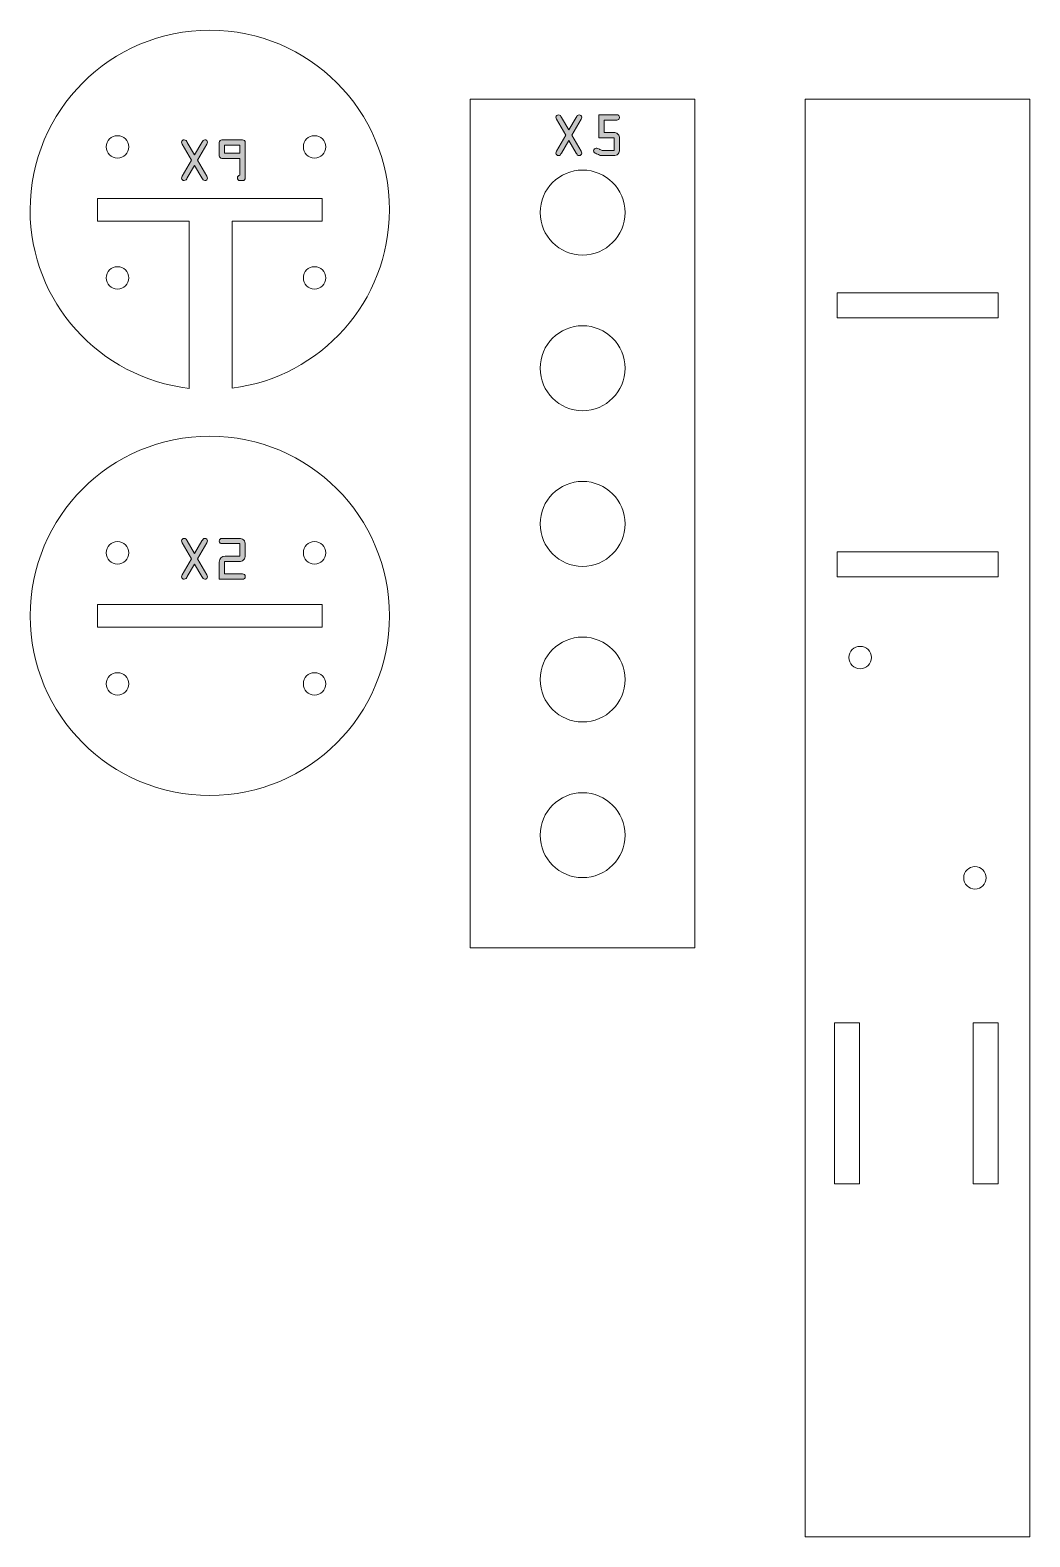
# Model space of a CAD drawing. Header units: inches. Extents: x 0.39 to 5.95, y -8.55 to -0.17.
import ezdxf

# ---------------------------------------------------------------- set-up
doc = ezdxf.new("R2010")
doc.units = ezdxf.units.IN
doc.header["$MEASUREMENT"] = 0
doc.layers.add('Cutting', color=7, linetype='Continuous')
doc.layers.add('Notes', color=7, linetype='Continuous')

# ---------------------------------------------------------------- blocks, each defined once
blk = doc.blocks.new('block 2')
at = {"layer": 'Notes'}
h = blk.add_hatch(color=1, dxfattribs=at)
h.dxf.hatch_style = 2
edge = h.paths.add_edge_path()
edge.add_spline(control_points=[(3.3708, -0.7523), (3.3708, -0.7523), (3.3189, -0.6631), (3.3189, -0.6631), (3.3168, -0.6599), (3.3154, -0.6567), (3.3154, -0.6526), (3.3154, -0.645), (3.3224, -0.6389), (3.3297, -0.6389), (3.3393, -0.6389), (3.3425, -0.6462), (3.3466, -0.6532), (3.3466, -0.6532), (3.3874, -0.7229), (3.3874, -0.7229), (3.3874, -0.7229), (3.4282, -0.6532), (3.4282, -0.6532), (3.4323, -0.6462), (3.4355, -0.6389), (3.4451, -0.6389), (3.4524, -0.6389), (3.4594, -0.645), (3.4594, -0.6526), (3.4594, -0.6567), (3.458, -0.6599), (3.4559, -0.6631), (3.4559, -0.6631), (3.404, -0.7523), (3.404, -0.7523), (3.404, -0.7523), (3.4559, -0.8415), (3.4559, -0.8415), (3.458, -0.8448), (3.4594, -0.848), (3.4594, -0.852), (3.4594, -0.8596), (3.4524, -0.8657), (3.4451, -0.8657), (3.4355, -0.8657), (3.4323, -0.8585), (3.4282, -0.8515), (3.4282, -0.8515), (3.3874, -0.7818), (3.3874, -0.7818), (3.3874, -0.7818), (3.3466, -0.8515), (3.3466, -0.8515), (3.3425, -0.8585), (3.3393, -0.8657), (3.3297, -0.8657), (3.3224, -0.8657), (3.3154, -0.8596), (3.3154, -0.852), (3.3154, -0.848), (3.3168, -0.8448), (3.3189, -0.8415), (3.3189, -0.8415), (3.3708, -0.7523), (3.3708, -0.7523)], knot_values=[0, 0, 0, 0, 1, 1, 1, 2, 2, 2, 3, 3, 3, 4, 4, 4, 5, 5, 5, 6, 6, 6, 7, 7, 7, 8, 8, 8, 9, 9, 9, 10, 10, 10, 11, 11, 11, 12, 12, 12, 13, 13, 13, 14, 14, 14, 15, 15, 15, 16, 16, 16, 17, 17, 17, 18, 18, 18, 19, 19, 19, 20, 20, 20, 20], degree=3, periodic=1)
h = blk.add_hatch(color=1, dxfattribs=at)
h.dxf.hatch_style = 2
edge = h.paths.add_edge_path()
edge.add_spline(control_points=[(3.5834, -0.7377), (3.5834, -0.7377), (3.637, -0.7377), (3.637, -0.7377), (3.6464, -0.7377), (3.6534, -0.7392), (3.6604, -0.7459), (3.6685, -0.7535), (3.6694, -0.7605), (3.6694, -0.7707), (3.6694, -0.7707), (3.6694, -0.8331), (3.6694, -0.8331), (3.6694, -0.8421), (3.6685, -0.8485), (3.6624, -0.8558), (3.6551, -0.8646), (3.6475, -0.8657), (3.637, -0.8657), (3.637, -0.8657), (3.5723, -0.8657), (3.5723, -0.8657), (3.5647, -0.8657), (3.5604, -0.8637), (3.5531, -0.8605), (3.5531, -0.8605), (3.542, -0.8555), (3.542, -0.8555), (3.5341, -0.852), (3.5254, -0.8494), (3.5254, -0.8392), (3.5254, -0.8316), (3.5318, -0.8246), (3.5394, -0.8246), (3.5429, -0.8246), (3.5455, -0.8255), (3.5487, -0.827), (3.5487, -0.827), (3.5574, -0.8308), (3.5574, -0.8308), (3.5615, -0.8325), (3.5682, -0.8366), (3.5729, -0.8366), (3.5729, -0.8366), (3.6403, -0.8366), (3.6403, -0.8366), (3.6403, -0.8366), (3.6403, -0.7669), (3.6403, -0.7669), (3.6403, -0.7669), (3.5542, -0.7669), (3.5542, -0.7669), (3.5542, -0.7669), (3.5542, -0.6389), (3.5542, -0.6389), (3.5542, -0.6389), (3.6548, -0.6389), (3.6548, -0.6389), (3.6624, -0.6389), (3.6694, -0.643), (3.6694, -0.6535), (3.6694, -0.664), (3.6624, -0.668), (3.6548, -0.668), (3.6548, -0.668), (3.5834, -0.668), (3.5834, -0.668), (3.5834, -0.668), (3.5834, -0.7377), (3.5834, -0.7377)], knot_values=[0, 0, 0, 0, 1, 1, 1, 2, 2, 2, 3, 3, 3, 4, 4, 4, 5, 5, 5, 6, 6, 6, 7, 7, 7, 8, 8, 8, 9, 9, 9, 10, 10, 10, 11, 11, 11, 12, 12, 12, 13, 13, 13, 14, 14, 14, 15, 15, 15, 16, 16, 16, 17, 17, 17, 18, 18, 18, 19, 19, 19, 20, 20, 20, 21, 21, 21, 22, 22, 22, 23, 23, 23, 23], degree=3, periodic=1)
at = {"layer": 'Notes', "lineweight": 0}
for points, knots in [([(3.3708, -0.7523), (3.3708, -0.7523), (3.3189, -0.6631), (3.3189, -0.6631), (3.3168, -0.6599), (3.3154, -0.6567), (3.3154, -0.6526), (3.3154, -0.645), (3.3224, -0.6389), (3.3297, -0.6389), (3.3393, -0.6389), (3.3425, -0.6462), (3.3466, -0.6532), (3.3466, -0.6532), (3.3874, -0.7229), (3.3874, -0.7229), (3.3874, -0.7229), (3.4282, -0.6532), (3.4282, -0.6532), (3.4323, -0.6462), (3.4355, -0.6389), (3.4451, -0.6389), (3.4524, -0.6389), (3.4594, -0.645), (3.4594, -0.6526), (3.4594, -0.6567), (3.458, -0.6599), (3.4559, -0.6631), (3.4559, -0.6631), (3.404, -0.7523), (3.404, -0.7523), (3.404, -0.7523), (3.4559, -0.8415), (3.4559, -0.8415), (3.458, -0.8448), (3.4594, -0.848), (3.4594, -0.852), (3.4594, -0.8596), (3.4524, -0.8657), (3.4451, -0.8657), (3.4355, -0.8657), (3.4323, -0.8585), (3.4282, -0.8515), (3.4282, -0.8515), (3.3874, -0.7818), (3.3874, -0.7818), (3.3874, -0.7818), (3.3466, -0.8515), (3.3466, -0.8515), (3.3425, -0.8585), (3.3393, -0.8657), (3.3297, -0.8657), (3.3224, -0.8657), (3.3154, -0.8596), (3.3154, -0.852), (3.3154, -0.848), (3.3168, -0.8448), (3.3189, -0.8415), (3.3189, -0.8415), (3.3708, -0.7523), (3.3708, -0.7523)], [0, 0, 0, 0, 1, 1, 1, 2, 2, 2, 3, 3, 3, 4, 4, 4, 5, 5, 5, 6, 6, 6, 7, 7, 7, 8, 8, 8, 9, 9, 9, 10, 10, 10, 11, 11, 11, 12, 12, 12, 13, 13, 13, 14, 14, 14, 15, 15, 15, 16, 16, 16, 17, 17, 17, 18, 18, 18, 19, 19, 19, 20, 20, 20, 20]), ([(3.5834, -0.7377), (3.5834, -0.7377), (3.637, -0.7377), (3.637, -0.7377), (3.6464, -0.7377), (3.6534, -0.7392), (3.6604, -0.7459), (3.6685, -0.7535), (3.6694, -0.7605), (3.6694, -0.7707), (3.6694, -0.7707), (3.6694, -0.8331), (3.6694, -0.8331), (3.6694, -0.8421), (3.6685, -0.8485), (3.6624, -0.8558), (3.6551, -0.8646), (3.6475, -0.8657), (3.637, -0.8657), (3.637, -0.8657), (3.5723, -0.8657), (3.5723, -0.8657), (3.5647, -0.8657), (3.5604, -0.8637), (3.5531, -0.8605), (3.5531, -0.8605), (3.542, -0.8555), (3.542, -0.8555), (3.5341, -0.852), (3.5254, -0.8494), (3.5254, -0.8392), (3.5254, -0.8316), (3.5318, -0.8246), (3.5394, -0.8246), (3.5429, -0.8246), (3.5455, -0.8255), (3.5487, -0.827), (3.5487, -0.827), (3.5574, -0.8308), (3.5574, -0.8308), (3.5615, -0.8325), (3.5682, -0.8366), (3.5729, -0.8366), (3.5729, -0.8366), (3.6403, -0.8366), (3.6403, -0.8366), (3.6403, -0.8366), (3.6403, -0.7669), (3.6403, -0.7669), (3.6403, -0.7669), (3.5542, -0.7669), (3.5542, -0.7669), (3.5542, -0.7669), (3.5542, -0.6389), (3.5542, -0.6389), (3.5542, -0.6389), (3.6548, -0.6389), (3.6548, -0.6389), (3.6624, -0.6389), (3.6694, -0.643), (3.6694, -0.6535), (3.6694, -0.664), (3.6624, -0.668), (3.6548, -0.668), (3.6548, -0.668), (3.5834, -0.668), (3.5834, -0.668), (3.5834, -0.668), (3.5834, -0.7377), (3.5834, -0.7377)], [0, 0, 0, 0, 1, 1, 1, 2, 2, 2, 3, 3, 3, 4, 4, 4, 5, 5, 5, 6, 6, 6, 7, 7, 7, 8, 8, 8, 9, 9, 9, 10, 10, 10, 11, 11, 11, 12, 12, 12, 13, 13, 13, 14, 14, 14, 15, 15, 15, 16, 16, 16, 17, 17, 17, 18, 18, 18, 19, 19, 19, 20, 20, 20, 21, 21, 21, 22, 22, 22, 23, 23, 23, 23])]:
    blk.add_open_spline(points, degree=3, knots=knots, dxfattribs=at)
blk = doc.blocks.new('block 3')
at = {"layer": 'Notes'}
h = blk.add_hatch(color=1, dxfattribs=at)
h.dxf.hatch_style = 2
edge = h.paths.add_edge_path()
edge.add_spline(control_points=[(1.2874, -0.8912), (1.2874, -0.8912), (1.2355, -0.802), (1.2355, -0.802), (1.2335, -0.7988), (1.232, -0.7955), (1.232, -0.7915), (1.232, -0.7839), (1.239, -0.7778), (1.2463, -0.7778), (1.2559, -0.7778), (1.2591, -0.785), (1.2632, -0.792), (1.2632, -0.792), (1.3041, -0.8617), (1.3041, -0.8617), (1.3041, -0.8617), (1.3449, -0.792), (1.3449, -0.792), (1.349, -0.785), (1.3522, -0.7778), (1.3618, -0.7778), (1.3691, -0.7778), (1.3761, -0.7839), (1.3761, -0.7915), (1.3761, -0.7955), (1.3746, -0.7988), (1.3726, -0.802), (1.3726, -0.802), (1.3207, -0.8912), (1.3207, -0.8912), (1.3207, -0.8912), (1.3726, -0.9804), (1.3726, -0.9804), (1.3746, -0.9836), (1.3761, -0.9868), (1.3761, -0.9909), (1.3761, -0.9985), (1.3691, -1.0046), (1.3618, -1.0046), (1.3522, -1.0046), (1.349, -0.9973), (1.3449, -0.9903), (1.3449, -0.9903), (1.3041, -0.9206), (1.3041, -0.9206), (1.3041, -0.9206), (1.2632, -0.9903), (1.2632, -0.9903), (1.2591, -0.9973), (1.2559, -1.0046), (1.2463, -1.0046), (1.239, -1.0046), (1.232, -0.9985), (1.232, -0.9909), (1.232, -0.9868), (1.2335, -0.9836), (1.2355, -0.9804), (1.2355, -0.9804), (1.2874, -0.8912), (1.2874, -0.8912)], knot_values=[0, 0, 0, 0, 1, 1, 1, 2, 2, 2, 3, 3, 3, 4, 4, 4, 5, 5, 5, 6, 6, 6, 7, 7, 7, 8, 8, 8, 9, 9, 9, 10, 10, 10, 11, 11, 11, 12, 12, 12, 13, 13, 13, 14, 14, 14, 15, 15, 15, 16, 16, 16, 17, 17, 17, 18, 18, 18, 19, 19, 19, 20, 20, 20, 20], degree=3, periodic=1)
h = blk.add_hatch(color=1, dxfattribs=at)
h.dxf.hatch_style = 2
edge = h.paths.add_edge_path()
edge.add_spline(control_points=[(1.5569, -0.8816), (1.5569, -0.8816), (1.4566, -0.8816), (1.4566, -0.8816), (1.4484, -0.8816), (1.442, -0.8746), (1.442, -0.867), (1.442, -0.867), (1.442, -0.7923), (1.442, -0.7923), (1.442, -0.7848), (1.4484, -0.7778), (1.4566, -0.7778), (1.4566, -0.7778), (1.5715, -0.7778), (1.5715, -0.7778), (1.5797, -0.7778), (1.5861, -0.7848), (1.5861, -0.7923), (1.5861, -0.7923), (1.5861, -0.9901), (1.5861, -0.9901), (1.5861, -0.9979), (1.5802, -1.0046), (1.5715, -1.0046), (1.5715, -1.0046), (1.5569, -1.0046), (1.5569, -1.0046), (1.5482, -1.0046), (1.5423, -0.9979), (1.5423, -0.9901), (1.5423, -0.9813), (1.5485, -0.9755), (1.5569, -0.9755), (1.5569, -0.9755), (1.5569, -0.8816), (1.5569, -0.8816)], knot_values=[0, 0, 0, 0, 1, 1, 1, 2, 2, 2, 3, 3, 3, 4, 4, 4, 5, 5, 5, 6, 6, 6, 7, 7, 7, 8, 8, 8, 9, 9, 9, 10, 10, 10, 11, 11, 11, 12, 12, 12, 12], degree=3, periodic=1)
h.paths.add_polyline_path([(1.5569, -0.8524), (1.5569, -0.8069), (1.4712, -0.8069), (1.4712, -0.8524)])
at = {"layer": 'Notes', "lineweight": 0}
blk.add_lwpolyline([(1.5569, -0.8524), (1.5569, -0.8069), (1.4712, -0.8069), (1.4712, -0.8524), (1.5569, -0.8524)], dxfattribs=at)
for points, knots in [([(1.2874, -0.8912), (1.2874, -0.8912), (1.2355, -0.802), (1.2355, -0.802), (1.2335, -0.7988), (1.232, -0.7955), (1.232, -0.7915), (1.232, -0.7839), (1.239, -0.7778), (1.2463, -0.7778), (1.2559, -0.7778), (1.2591, -0.785), (1.2632, -0.792), (1.2632, -0.792), (1.3041, -0.8617), (1.3041, -0.8617), (1.3041, -0.8617), (1.3449, -0.792), (1.3449, -0.792), (1.349, -0.785), (1.3522, -0.7778), (1.3618, -0.7778), (1.3691, -0.7778), (1.3761, -0.7839), (1.3761, -0.7915), (1.3761, -0.7955), (1.3746, -0.7988), (1.3726, -0.802), (1.3726, -0.802), (1.3207, -0.8912), (1.3207, -0.8912), (1.3207, -0.8912), (1.3726, -0.9804), (1.3726, -0.9804), (1.3746, -0.9836), (1.3761, -0.9868), (1.3761, -0.9909), (1.3761, -0.9985), (1.3691, -1.0046), (1.3618, -1.0046), (1.3522, -1.0046), (1.349, -0.9973), (1.3449, -0.9903), (1.3449, -0.9903), (1.3041, -0.9206), (1.3041, -0.9206), (1.3041, -0.9206), (1.2632, -0.9903), (1.2632, -0.9903), (1.2591, -0.9973), (1.2559, -1.0046), (1.2463, -1.0046), (1.239, -1.0046), (1.232, -0.9985), (1.232, -0.9909), (1.232, -0.9868), (1.2335, -0.9836), (1.2355, -0.9804), (1.2355, -0.9804), (1.2874, -0.8912), (1.2874, -0.8912)], [0, 0, 0, 0, 1, 1, 1, 2, 2, 2, 3, 3, 3, 4, 4, 4, 5, 5, 5, 6, 6, 6, 7, 7, 7, 8, 8, 8, 9, 9, 9, 10, 10, 10, 11, 11, 11, 12, 12, 12, 13, 13, 13, 14, 14, 14, 15, 15, 15, 16, 16, 16, 17, 17, 17, 18, 18, 18, 19, 19, 19, 20, 20, 20, 20]), ([(1.5569, -0.8816), (1.5569, -0.8816), (1.4566, -0.8816), (1.4566, -0.8816), (1.4484, -0.8816), (1.442, -0.8746), (1.442, -0.867), (1.442, -0.867), (1.442, -0.7923), (1.442, -0.7923), (1.442, -0.7848), (1.4484, -0.7778), (1.4566, -0.7778), (1.4566, -0.7778), (1.5715, -0.7778), (1.5715, -0.7778), (1.5797, -0.7778), (1.5861, -0.7848), (1.5861, -0.7923), (1.5861, -0.7923), (1.5861, -0.9901), (1.5861, -0.9901), (1.5861, -0.9979), (1.5802, -1.0046), (1.5715, -1.0046), (1.5715, -1.0046), (1.5569, -1.0046), (1.5569, -1.0046), (1.5482, -1.0046), (1.5423, -0.9979), (1.5423, -0.9901), (1.5423, -0.9813), (1.5485, -0.9755), (1.5569, -0.9755), (1.5569, -0.9755), (1.5569, -0.8816), (1.5569, -0.8816)], [0, 0, 0, 0, 1, 1, 1, 2, 2, 2, 3, 3, 3, 4, 4, 4, 5, 5, 5, 6, 6, 6, 7, 7, 7, 8, 8, 8, 9, 9, 9, 10, 10, 10, 11, 11, 11, 12, 12, 12, 12])]:
    blk.add_open_spline(points, degree=3, knots=knots, dxfattribs=at)
blk = doc.blocks.new('block 4')
at = {"layer": 'Notes'}
h = blk.add_hatch(color=1, dxfattribs=at)
h.dxf.hatch_style = 2
edge = h.paths.add_edge_path()
edge.add_spline(control_points=[(1.2874, -3.1094), (1.2874, -3.1094), (1.2355, -3.0201), (1.2355, -3.0201), (1.2335, -3.0169), (1.232, -3.0137), (1.232, -3.0096), (1.232, -3.002), (1.239, -2.9959), (1.2463, -2.9959), (1.2559, -2.9959), (1.2591, -3.0032), (1.2632, -3.0102), (1.2632, -3.0102), (1.3041, -3.0799), (1.3041, -3.0799), (1.3041, -3.0799), (1.3449, -3.0102), (1.3449, -3.0102), (1.349, -3.0032), (1.3522, -2.9959), (1.3618, -2.9959), (1.3691, -2.9959), (1.3761, -3.002), (1.3761, -3.0096), (1.3761, -3.0137), (1.3746, -3.0169), (1.3726, -3.0201), (1.3726, -3.0201), (1.3207, -3.1094), (1.3207, -3.1094), (1.3207, -3.1094), (1.3726, -3.1986), (1.3726, -3.1986), (1.3746, -3.2018), (1.3761, -3.205), (1.3761, -3.2091), (1.3761, -3.2167), (1.3691, -3.2228), (1.3618, -3.2228), (1.3522, -3.2228), (1.349, -3.2155), (1.3449, -3.2085), (1.3449, -3.2085), (1.3041, -3.1388), (1.3041, -3.1388), (1.3041, -3.1388), (1.2632, -3.2085), (1.2632, -3.2085), (1.2591, -3.2155), (1.2559, -3.2228), (1.2463, -3.2228), (1.239, -3.2228), (1.232, -3.2167), (1.232, -3.2091), (1.232, -3.205), (1.2335, -3.2018), (1.2355, -3.1986), (1.2355, -3.1986), (1.2874, -3.1094), (1.2874, -3.1094)], knot_values=[0, 0, 0, 0, 1, 1, 1, 2, 2, 2, 3, 3, 3, 4, 4, 4, 5, 5, 5, 6, 6, 6, 7, 7, 7, 8, 8, 8, 9, 9, 9, 10, 10, 10, 11, 11, 11, 12, 12, 12, 13, 13, 13, 14, 14, 14, 15, 15, 15, 16, 16, 16, 17, 17, 17, 18, 18, 18, 19, 19, 19, 20, 20, 20, 20], degree=3, periodic=1)
h = blk.add_hatch(color=1, dxfattribs=at)
h.dxf.hatch_style = 2
edge = h.paths.add_edge_path()
edge.add_spline(control_points=[(1.4712, -3.1936), (1.4712, -3.1936), (1.5715, -3.1936), (1.5715, -3.1936), (1.5791, -3.1936), (1.5861, -3.1977), (1.5861, -3.2082), (1.5861, -3.2187), (1.5791, -3.2228), (1.5715, -3.2228), (1.5715, -3.2228), (1.442, -3.2228), (1.442, -3.2228), (1.442, -3.2228), (1.442, -3.1277), (1.442, -3.1277), (1.442, -3.1059), (1.4531, -3.0948), (1.475, -3.0948), (1.475, -3.0948), (1.5569, -3.0948), (1.5569, -3.0948), (1.5569, -3.0948), (1.5569, -3.0251), (1.5569, -3.0251), (1.5569, -3.0251), (1.4566, -3.0251), (1.4566, -3.0251), (1.449, -3.0251), (1.442, -3.021), (1.442, -3.0105), (1.442, -3), (1.449, -2.9959), (1.4566, -2.9959), (1.4566, -2.9959), (1.5534, -2.9959), (1.5534, -2.9959), (1.563, -2.9959), (1.5697, -2.9974), (1.577, -3.0041), (1.5852, -3.0117), (1.5861, -3.0195), (1.5861, -3.03), (1.5861, -3.03), (1.5861, -3.0898), (1.5861, -3.0898), (1.5861, -3.1003), (1.5852, -3.1082), (1.577, -3.1158), (1.5697, -3.1225), (1.563, -3.1239), (1.5534, -3.1239), (1.5534, -3.1239), (1.4712, -3.1239), (1.4712, -3.1239), (1.4712, -3.1239), (1.4712, -3.1936), (1.4712, -3.1936)], knot_values=[0, 0, 0, 0, 1, 1, 1, 2, 2, 2, 3, 3, 3, 4, 4, 4, 5, 5, 5, 6, 6, 6, 7, 7, 7, 8, 8, 8, 9, 9, 9, 10, 10, 10, 11, 11, 11, 12, 12, 12, 13, 13, 13, 14, 14, 14, 15, 15, 15, 16, 16, 16, 17, 17, 17, 18, 18, 18, 19, 19, 19, 19], degree=3, periodic=1)
at = {"layer": 'Notes', "lineweight": 0}
for points, knots in [([(1.2874, -3.1094), (1.2874, -3.1094), (1.2355, -3.0201), (1.2355, -3.0201), (1.2335, -3.0169), (1.232, -3.0137), (1.232, -3.0096), (1.232, -3.002), (1.239, -2.9959), (1.2463, -2.9959), (1.2559, -2.9959), (1.2591, -3.0032), (1.2632, -3.0102), (1.2632, -3.0102), (1.3041, -3.0799), (1.3041, -3.0799), (1.3041, -3.0799), (1.3449, -3.0102), (1.3449, -3.0102), (1.349, -3.0032), (1.3522, -2.9959), (1.3618, -2.9959), (1.3691, -2.9959), (1.3761, -3.002), (1.3761, -3.0096), (1.3761, -3.0137), (1.3746, -3.0169), (1.3726, -3.0201), (1.3726, -3.0201), (1.3207, -3.1094), (1.3207, -3.1094), (1.3207, -3.1094), (1.3726, -3.1986), (1.3726, -3.1986), (1.3746, -3.2018), (1.3761, -3.205), (1.3761, -3.2091), (1.3761, -3.2167), (1.3691, -3.2228), (1.3618, -3.2228), (1.3522, -3.2228), (1.349, -3.2155), (1.3449, -3.2085), (1.3449, -3.2085), (1.3041, -3.1388), (1.3041, -3.1388), (1.3041, -3.1388), (1.2632, -3.2085), (1.2632, -3.2085), (1.2591, -3.2155), (1.2559, -3.2228), (1.2463, -3.2228), (1.239, -3.2228), (1.232, -3.2167), (1.232, -3.2091), (1.232, -3.205), (1.2335, -3.2018), (1.2355, -3.1986), (1.2355, -3.1986), (1.2874, -3.1094), (1.2874, -3.1094)], [0, 0, 0, 0, 1, 1, 1, 2, 2, 2, 3, 3, 3, 4, 4, 4, 5, 5, 5, 6, 6, 6, 7, 7, 7, 8, 8, 8, 9, 9, 9, 10, 10, 10, 11, 11, 11, 12, 12, 12, 13, 13, 13, 14, 14, 14, 15, 15, 15, 16, 16, 16, 17, 17, 17, 18, 18, 18, 19, 19, 19, 20, 20, 20, 20]), ([(1.4712, -3.1936), (1.4712, -3.1936), (1.5715, -3.1936), (1.5715, -3.1936), (1.5791, -3.1936), (1.5861, -3.1977), (1.5861, -3.2082), (1.5861, -3.2187), (1.5791, -3.2228), (1.5715, -3.2228), (1.5715, -3.2228), (1.442, -3.2228), (1.442, -3.2228), (1.442, -3.2228), (1.442, -3.1277), (1.442, -3.1277), (1.442, -3.1059), (1.4531, -3.0948), (1.475, -3.0948), (1.475, -3.0948), (1.5569, -3.0948), (1.5569, -3.0948), (1.5569, -3.0948), (1.5569, -3.0251), (1.5569, -3.0251), (1.5569, -3.0251), (1.4566, -3.0251), (1.4566, -3.0251), (1.449, -3.0251), (1.442, -3.021), (1.442, -3.0105), (1.442, -3), (1.449, -2.9959), (1.4566, -2.9959), (1.4566, -2.9959), (1.5534, -2.9959), (1.5534, -2.9959), (1.563, -2.9959), (1.5697, -2.9974), (1.577, -3.0041), (1.5852, -3.0117), (1.5861, -3.0195), (1.5861, -3.03), (1.5861, -3.03), (1.5861, -3.0898), (1.5861, -3.0898), (1.5861, -3.1003), (1.5852, -3.1082), (1.577, -3.1158), (1.5697, -3.1225), (1.563, -3.1239), (1.5534, -3.1239), (1.5534, -3.1239), (1.4712, -3.1239), (1.4712, -3.1239), (1.4712, -3.1239), (1.4712, -3.1936), (1.4712, -3.1936)], [0, 0, 0, 0, 1, 1, 1, 2, 2, 2, 3, 3, 3, 4, 4, 4, 5, 5, 5, 6, 6, 6, 7, 7, 7, 8, 8, 8, 9, 9, 9, 10, 10, 10, 11, 11, 11, 12, 12, 12, 13, 13, 13, 14, 14, 14, 15, 15, 15, 16, 16, 16, 17, 17, 17, 18, 18, 18, 19, 19, 19, 19])]:
    blk.add_open_spline(points, degree=3, knots=knots, dxfattribs=at)

msp = doc.modelspace()

# ---------------------------------------------------------------- linework, layer by layer
at = {"layer": 'Cutting', "color": 7, "lineweight": 9}
for points in [[(2.838, -0.5516), (2.838, -5.2736), (4.0882, -5.2736), (4.0882, -0.5516), (2.838, -0.5516)], [(4.7036, -0.5516), (4.7036, -8.5516), (5.9538, -8.5516), (5.9538, -0.5516), (4.7036, -0.5516)], [(5.7765, -1.7691), (4.8809, -1.7691), (4.8809, -1.6302), (5.7765, -1.6302), (5.7765, -1.7691)], [(5.7765, -3.2089), (4.8809, -3.2089), (4.8809, -3.07), (5.7765, -3.07), (5.7765, -3.2089)], [(0.7637, -3.4891), (0.7637, -3.3641), (2.0139, -3.3641), (2.0139, -3.4891), (0.7637, -3.4891)], [(5.0059, -6.5871), (4.867, -6.5871), (4.867, -5.6914), (5.0059, -5.6914), (5.0059, -6.5871)], [(5.7765, -6.5871), (5.6376, -6.5871), (5.6376, -5.6915), (5.7765, -5.6915), (5.7765, -6.5871)]]:
    msp.add_lwpolyline(points, dxfattribs=at)
for points, knots in [([(1.3888, -0.1676), (0.8365, -0.1676), (0.3888, -0.6154), (0.3888, -1.1676), (0.3888, -1.6808), (0.7754, -2.1034), (1.2732, -2.1608), (1.2732, -2.1608), (1.2732, -1.2301), (1.2732, -1.2301), (1.2732, -1.2301), (0.7637, -1.2301), (0.7637, -1.2301), (0.7637, -1.2301), (0.7637, -1.1051), (0.7637, -1.1051), (0.7637, -1.1051), (2.0139, -1.1051), (2.0139, -1.1051), (2.0139, -1.1051), (2.0139, -1.2301), (2.0139, -1.2301), (2.0139, -1.2301), (1.5139, -1.2301), (1.5139, -1.2301), (1.5139, -1.2301), (1.5139, -2.1596), (1.5139, -2.1596), (2.0071, -2.098), (2.3888, -1.6775), (2.3888, -1.1676), (2.3888, -0.6154), (1.9411, -0.1676), (1.3888, -0.1676)], [0, 0, 0, 0, 1, 1, 1, 2, 2, 2, 3, 3, 3, 4, 4, 4, 5, 5, 5, 6, 6, 6, 7, 7, 7, 8, 8, 8, 9, 9, 9, 10, 10, 10, 11, 11, 11, 11]), ([(0.875, -0.8799), (0.8405, -0.8799), (0.8125, -0.8519), (0.8125, -0.8174), (0.8125, -0.7829), (0.8405, -0.7549), (0.875, -0.7549), (0.9095, -0.7549), (0.9375, -0.7829), (0.9375, -0.8174), (0.9375, -0.8519), (0.9095, -0.8799), (0.875, -0.8799)], [0, 0, 0, 0, 1, 1, 1, 2, 2, 2, 3, 3, 3, 4, 4, 4, 4]), ([(1.9722, -0.8799), (1.9377, -0.8799), (1.9097, -0.8519), (1.9097, -0.8174), (1.9097, -0.7829), (1.9377, -0.7549), (1.9722, -0.7549), (2.0067, -0.7549), (2.0347, -0.7829), (2.0347, -0.8174), (2.0347, -0.8519), (2.0067, -0.8799), (1.9722, -0.8799)], [0, 0, 0, 0, 1, 1, 1, 2, 2, 2, 3, 3, 3, 4, 4, 4, 4]), ([(3.4642, -1.419), (3.3337, -1.419), (3.228, -1.3132), (3.228, -1.1828), (3.228, -1.0523), (3.3337, -0.9465), (3.4642, -0.9465), (3.5946, -0.9465), (3.7004, -1.0523), (3.7004, -1.1828), (3.7004, -1.3132), (3.5946, -1.419), (3.4642, -1.419)], [0, 0, 0, 0, 1, 1, 1, 2, 2, 2, 3, 3, 3, 4, 4, 4, 4]), ([(0.875, -1.484), (0.9095, -1.484), (0.9375, -1.512), (0.9375, -1.5465), (0.9375, -1.581), (0.9095, -1.609), (0.875, -1.609), (0.8405, -1.609), (0.8125, -1.581), (0.8125, -1.5465), (0.8125, -1.512), (0.8405, -1.484), (0.875, -1.484)], [0, 0, 0, 0, 1, 1, 1, 2, 2, 2, 3, 3, 3, 4, 4, 4, 4]), ([(1.9722, -1.609), (1.9377, -1.609), (1.9097, -1.581), (1.9097, -1.5465), (1.9097, -1.512), (1.9377, -1.484), (1.9722, -1.484), (2.0067, -1.484), (2.0347, -1.512), (2.0347, -1.5465), (2.0347, -1.581), (2.0067, -1.609), (1.9722, -1.609)], [0, 0, 0, 0, 1, 1, 1, 2, 2, 2, 3, 3, 3, 4, 4, 4, 4]), ([(3.4642, -2.2851), (3.3337, -2.2851), (3.228, -2.1794), (3.228, -2.0489), (3.228, -1.9185), (3.3337, -1.8127), (3.4642, -1.8127), (3.5946, -1.8127), (3.7004, -1.9185), (3.7004, -2.0489), (3.7004, -2.1794), (3.5946, -2.2851), (3.4642, -2.2851)], [0, 0, 0, 0, 1, 1, 1, 2, 2, 2, 3, 3, 3, 4, 4, 4, 4]), ([(1.3888, -2.4266), (0.8365, -2.4266), (0.3888, -2.8743), (0.3888, -3.4266), (0.3888, -3.9789), (0.8365, -4.4266), (1.3888, -4.4266), (1.9411, -4.4266), (2.3888, -3.9789), (2.3888, -3.4266), (2.3888, -2.8743), (1.9411, -2.4266), (1.3888, -2.4266)], [0, 0, 0, 0, 1, 1, 1, 2, 2, 2, 3, 3, 3, 4, 4, 4, 4]), ([(3.4642, -3.1513), (3.3337, -3.1513), (3.228, -3.0455), (3.228, -2.9151), (3.228, -2.7846), (3.3337, -2.6788), (3.4642, -2.6788), (3.5946, -2.6788), (3.7004, -2.7846), (3.7004, -2.9151), (3.7004, -3.0455), (3.5946, -3.1513), (3.4642, -3.1513)], [0, 0, 0, 0, 1, 1, 1, 2, 2, 2, 3, 3, 3, 4, 4, 4, 4]), ([(0.875, -3.0139), (0.9095, -3.0139), (0.9375, -3.0419), (0.9375, -3.0764), (0.9375, -3.1109), (0.9095, -3.1389), (0.875, -3.1389), (0.8405, -3.1389), (0.8125, -3.1109), (0.8125, -3.0764), (0.8125, -3.0419), (0.8405, -3.0139), (0.875, -3.0139)], [0, 0, 0, 0, 1, 1, 1, 2, 2, 2, 3, 3, 3, 4, 4, 4, 4]), ([(1.9722, -3.1389), (1.9377, -3.1389), (1.9097, -3.1109), (1.9097, -3.0764), (1.9097, -3.0419), (1.9377, -3.0139), (1.9722, -3.0139), (2.0067, -3.0139), (2.0347, -3.0419), (2.0347, -3.0764), (2.0347, -3.1109), (2.0067, -3.1389), (1.9722, -3.1389)], [0, 0, 0, 0, 1, 1, 1, 2, 2, 2, 3, 3, 3, 4, 4, 4, 4]), ([(3.4642, -4.0174), (3.3337, -4.0174), (3.228, -3.9117), (3.228, -3.7812), (3.228, -3.6507), (3.3337, -3.545), (3.4642, -3.545), (3.5946, -3.545), (3.7004, -3.6507), (3.7004, -3.7812), (3.7004, -3.9117), (3.5946, -4.0174), (3.4642, -4.0174)], [0, 0, 0, 0, 1, 1, 1, 2, 2, 2, 3, 3, 3, 4, 4, 4, 4]), ([(5.0093, -3.7215), (4.9747, -3.7215), (4.9468, -3.6935), (4.9468, -3.659), (4.9468, -3.6245), (4.9747, -3.5965), (5.0093, -3.5965), (5.0438, -3.5965), (5.0718, -3.6245), (5.0718, -3.659), (5.0718, -3.6935), (5.0438, -3.7215), (5.0093, -3.7215)], [0, 0, 0, 0, 1, 1, 1, 2, 2, 2, 3, 3, 3, 4, 4, 4, 4]), ([(0.875, -3.868), (0.8405, -3.868), (0.8125, -3.84), (0.8125, -3.8055), (0.8125, -3.771), (0.8405, -3.743), (0.875, -3.743), (0.9095, -3.743), (0.9375, -3.771), (0.9375, -3.8055), (0.9375, -3.84), (0.9095, -3.868), (0.875, -3.868)], [0, 0, 0, 0, 1, 1, 1, 2, 2, 2, 3, 3, 3, 4, 4, 4, 4]), ([(1.9722, -3.868), (1.9377, -3.868), (1.9097, -3.84), (1.9097, -3.8055), (1.9097, -3.771), (1.9377, -3.743), (1.9722, -3.743), (2.0067, -3.743), (2.0347, -3.771), (2.0347, -3.8055), (2.0347, -3.84), (2.0067, -3.868), (1.9722, -3.868)], [0, 0, 0, 0, 1, 1, 1, 2, 2, 2, 3, 3, 3, 4, 4, 4, 4]), ([(3.4642, -4.8836), (3.3337, -4.8836), (3.228, -4.7778), (3.228, -4.6473), (3.228, -4.5169), (3.3337, -4.4111), (3.4642, -4.4111), (3.5946, -4.4111), (3.7004, -4.5169), (3.7004, -4.6473), (3.7004, -4.7778), (3.5946, -4.8836), (3.4642, -4.8836)], [0, 0, 0, 0, 1, 1, 1, 2, 2, 2, 3, 3, 3, 4, 4, 4, 4]), ([(5.5857, -4.8847), (5.5857, -4.8502), (5.6136, -4.8222), (5.6482, -4.8222), (5.6827, -4.8222), (5.7107, -4.8502), (5.7107, -4.8847), (5.7107, -4.9192), (5.6827, -4.9472), (5.6482, -4.9472), (5.6136, -4.9472), (5.5857, -4.9192), (5.5857, -4.8847)], [0, 0, 0, 0, 1, 1, 1, 2, 2, 2, 3, 3, 3, 4, 4, 4, 4])]:
    msp.add_open_spline(points, degree=3, knots=knots, dxfattribs=at)

# ---------------------------------------------------------------- block references
at = {"layer": 'Notes'}
for name in ['block 2', 'block 3', 'block 4']:
    msp.add_blockref(name, (0, 0), dxfattribs=at)

doc.saveas('drawing.dxf')
